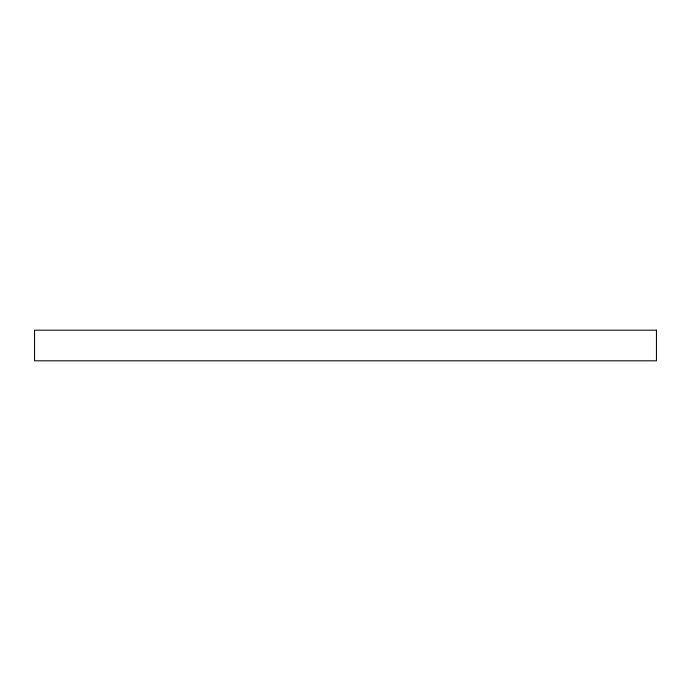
<?xml version="1.0" encoding="UTF-8"?>
<svg xmlns="http://www.w3.org/2000/svg" width="691" height="691" viewBox="0 0 691 691"><rect width="100%" height="100%" fill="white"/><g stroke="black" fill="none" stroke-linecap="round" stroke-linejoin="round"><path stroke-width="1.04" d="M656.45 330.194L34.55 330.194L34.55 360.806L656.45 360.806L656.45 330.194"/></g></svg>
